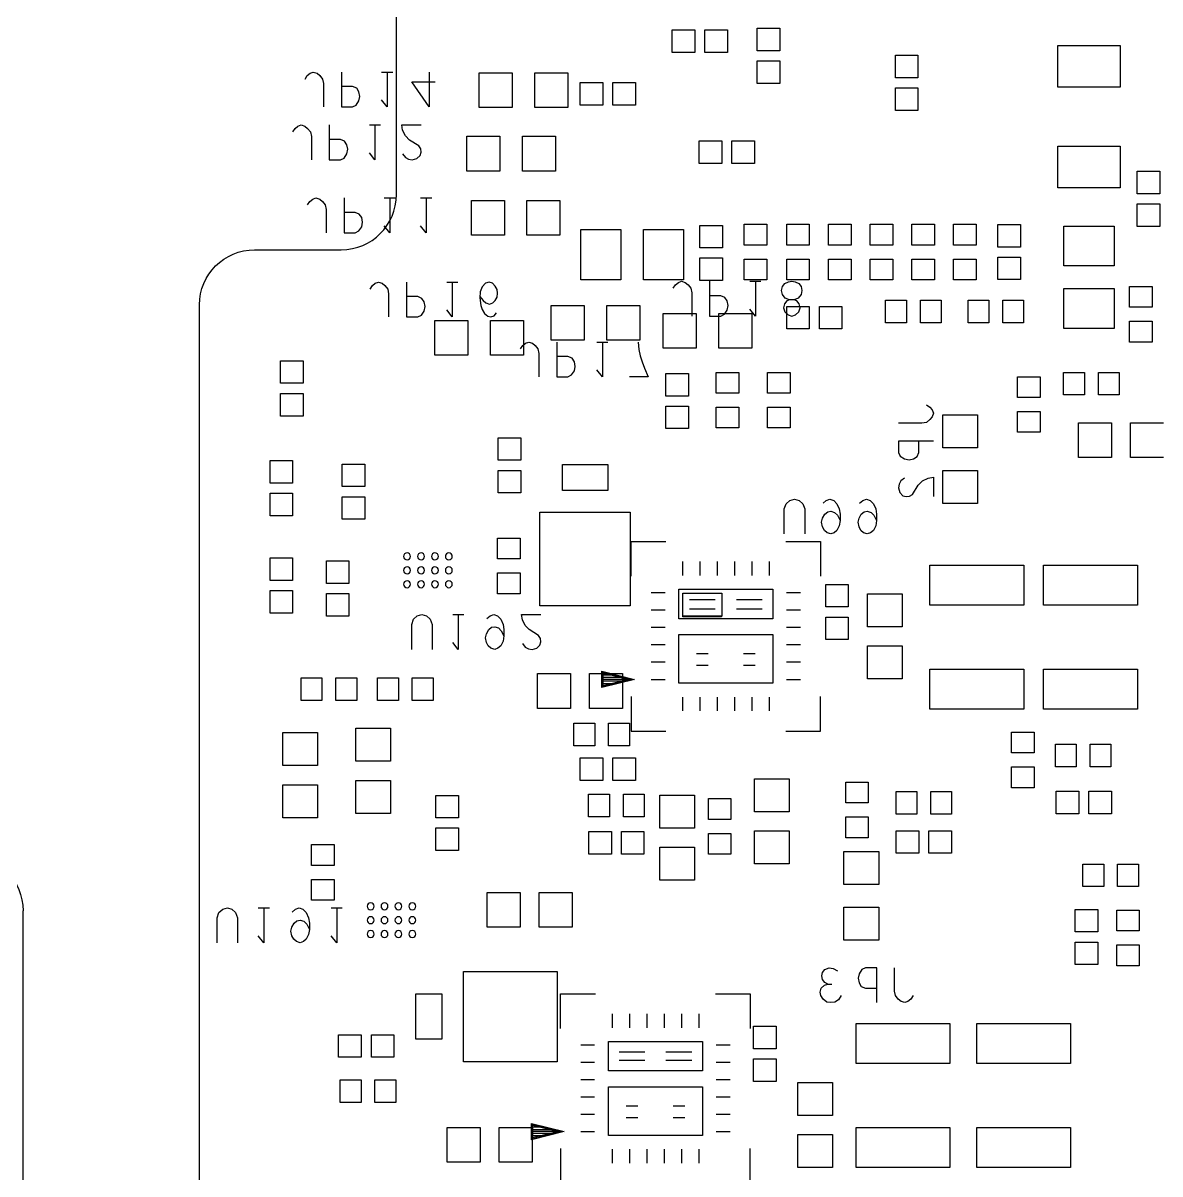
# Model space of a CAD drawing. Header units: millimetres. Extents: x -190 to 348, y -330 to 190.
# Drawn here: x -16.63 to 16.1, y 57.5 to 90.64 of the extents above; entities that cross this region are included whole.
import ezdxf

# ---------------------------------------------------------------- set-up
doc = ezdxf.new("R2010")
doc.units = ezdxf.units.MM
for name, color, linetype in [('10_MAQ_PALLET', 7, 'Continuous'), ('4_SIKCREN_BOTTOM_', 7, 'Continuous'), ('5_SOLDER_PASTE_BOTTOM_', 7, 'Continuous')]:
    doc.layers.add(name, color=color, linetype=linetype)

msp = doc.modelspace()

# ---------------------------------------------------------------- linework, layer by layer
at = {"layer": '10_MAQ_PALLET', "color": 1}
for p, q in [((-5.883, 85.702, -8.001), (-5.883, 121.63, -8.001)), ((-9.964, 84.114, -8.001), (-7.47, 84.114, -8.001)), ((-11.552, 23.231, -8.001), (-11.552, 82.527, -8.001)), ((-16.632, 20.256, -8.001), (-16.632, 65.075, -8.001))]:
    msp.add_line(p, q, dxfattribs=at)
msp.add_arc((-7.47, 85.702, -8.001), 1.587, 270, 0, dxfattribs=at)
at = {"layer": '10_MAQ_PALLET', "color": 1, "extrusion": (0, 0, -1)}
for centre, start, end in [((9.964, 82.527, 8.001), 0, 90), ((18.219, 65.075, 8.001), 90, 180)]:
    msp.add_arc(centre, 1.587, start, end, dxfattribs=at)
at = {"layer": '4_SIKCREN_BOTTOM_', "color": 7}
for p, q in [((-8.448, 89.134), (-8.369, 89.2)), ((-8.369, 89.2), (-8.275, 89.233)), ((-8.275, 89.233), (-8.169, 89.2)), ((-8.169, 89.2), (-8.087, 89.134)), ((-7.465, 89.233), (-7.465, 88.232)), ((-6.309, 89.233), (-5.989, 89.233)), ((-6.149, 89.233), (-6.149, 88.232)), ((-4.94, 89.233), (-4.94, 88.232)), ((-8.514, 89.032), (-8.448, 89.134)), ((-8.087, 89.134), (-8.009, 89.032)), ((-8.009, 89.032), (-7.981, 88.9)), ((-7.981, 88.9), (-7.981, 88.232)), ((-5.436, 88.948), (-4.768, 88.948)), ((-4.94, 88.232), (-5.436, 88.948)), ((-7.145, 88.816), (-7.465, 88.816)), ((-7.026, 88.765), (-7.145, 88.816)), ((-6.96, 88.666), (-7.026, 88.765)), ((-6.932, 88.532), (-6.96, 88.666)), ((-6.96, 88.4), (-6.932, 88.532)), ((-7.465, 88.232), (-7.145, 88.232)), ((-7.145, 88.232), (-7.038, 88.283)), ((-7.038, 88.283), (-6.96, 88.4)), ((-6.149, 88.232), (-6.309, 88.433)), ((-8.865, 87.508), (-8.799, 87.607)), ((-8.799, 87.607), (-8.717, 87.676)), ((-8.717, 87.676), (-8.626, 87.709)), ((-8.626, 87.709), (-8.519, 87.676)), ((-8.519, 87.676), (-8.438, 87.607)), ((-8.438, 87.607), (-8.359, 87.508)), ((-7.816, 87.709), (-7.816, 86.708)), ((-6.66, 87.709), (-6.34, 87.709)), ((-6.5, 87.709), (-6.5, 86.708)), ((-5.73, 87.709), (-5.171, 87.709)), ((-5.705, 87.559), (-5.73, 87.709)), ((-5.624, 87.391), (-5.705, 87.559)), ((-8.359, 87.508), (-8.331, 87.373)), ((-8.331, 87.373), (-8.331, 86.708)), ((-7.496, 87.292), (-7.816, 87.292)), ((-7.376, 87.241), (-7.496, 87.292)), ((-7.31, 87.14), (-7.376, 87.241)), ((-5.504, 87.274), (-5.624, 87.391)), ((-5.237, 87.107), (-5.504, 87.274)), ((-7.389, 86.756), (-7.31, 86.873)), ((-7.282, 87.008), (-7.31, 87.14)), ((-7.31, 86.873), (-7.282, 87.008)), ((-6.5, 86.708), (-6.66, 86.906)), ((-5.705, 86.873), (-5.624, 86.774)), ((-5.184, 87.023), (-5.237, 87.107)), ((-5.199, 86.825), (-5.171, 86.924)), ((-5.171, 86.924), (-5.184, 87.023)), ((-7.816, 86.708), (-7.496, 86.708)), ((-7.496, 86.708), (-7.389, 86.756)), ((-5.624, 86.774), (-5.532, 86.723)), ((-5.532, 86.723), (-5.425, 86.708)), ((-5.425, 86.708), (-5.291, 86.741)), ((-5.291, 86.741), (-5.199, 86.825)), ((-8.374, 85.509), (-8.293, 85.575)), ((-8.293, 85.575), (-8.199, 85.608)), ((-8.199, 85.608), (-8.092, 85.575)), ((-8.092, 85.575), (-8.014, 85.509)), ((-7.391, 85.608), (-7.391, 84.607)), ((-6.236, 85.608), (-5.916, 85.608)), ((-6.076, 85.608), (-6.076, 84.607)), ((-5.187, 85.608), (-4.867, 85.608)), ((-5.027, 85.608), (-5.027, 84.607)), ((-8.44, 85.407), (-8.374, 85.509)), ((-8.014, 85.509), (-7.932, 85.407)), ((-7.932, 85.407), (-7.907, 85.275)), ((-7.907, 85.275), (-7.907, 84.607)), ((-7.071, 85.192), (-7.391, 85.192)), ((-6.952, 85.141), (-7.071, 85.192)), ((-6.883, 85.042), (-6.952, 85.141)), ((-6.858, 84.907), (-6.883, 85.042)), ((-6.883, 84.775), (-6.858, 84.907)), ((-7.391, 84.607), (-7.071, 84.607)), ((-7.071, 84.607), (-6.965, 84.658)), ((-6.965, 84.658), (-6.883, 84.775)), ((-6.076, 84.607), (-6.236, 84.808)), ((-5.027, 84.607), (-5.187, 84.808)), ((2.233, 83.175), (2.324, 83.208)), ((2.324, 83.208), (2.431, 83.175)), ((3.134, 83.208), (3.134, 82.207)), ((4.29, 83.208), (4.61, 83.208)), ((4.45, 83.208), (4.45, 82.207)), ((5.405, 83.19), (5.499, 83.208)), ((5.499, 83.208), (5.593, 83.19)), ((-6.64, 82.982), (-6.574, 83.083)), ((-6.574, 83.083), (-6.492, 83.149)), ((-6.492, 83.149), (-6.401, 83.182)), ((-6.401, 83.182), (-6.294, 83.149)), ((-6.294, 83.149), (-6.213, 83.083)), ((-6.213, 83.083), (-6.134, 82.982)), ((-6.134, 82.982), (-6.106, 82.85)), ((-5.591, 83.182), (-5.591, 82.182)), ((-4.435, 83.182), (-4.115, 83.182)), ((-4.275, 83.182), (-4.275, 82.182)), ((-3.467, 82.901), (-3.48, 82.733)), ((-3.414, 83.05), (-3.467, 82.901)), ((-3.32, 83.149), (-3.414, 83.05)), ((-3.213, 83.182), (-3.32, 83.149)), ((-3.119, 83.149), (-3.213, 83.182)), ((-3.04, 83.066), (-3.119, 83.149)), ((-2.987, 82.967), (-3.04, 83.066)), ((-2.974, 82.865), (-2.987, 82.967)), ((2.085, 83.007), (2.151, 83.109)), ((2.151, 83.109), (2.233, 83.175)), ((2.431, 83.175), (2.512, 83.109)), ((2.512, 83.109), (2.591, 83.007)), ((2.591, 83.007), (2.619, 82.875)), ((2.619, 82.875), (2.619, 82.207)), ((5.204, 82.941), (5.232, 83.058)), ((5.232, 82.824), (5.204, 82.941)), ((5.232, 83.058), (5.298, 83.142)), ((5.298, 83.142), (5.405, 83.19)), ((5.593, 83.19), (5.7, 83.142)), ((5.7, 83.142), (5.766, 83.058)), ((5.766, 83.058), (5.791, 82.941)), ((5.791, 82.941), (5.766, 82.824)), ((-6.106, 82.85), (-6.106, 82.182)), ((-5.27, 82.766), (-5.591, 82.766)), ((-5.151, 82.715), (-5.27, 82.766)), ((-5.085, 82.616), (-5.151, 82.715)), ((-5.057, 82.481), (-5.085, 82.616)), ((-3.48, 82.766), (-3.386, 82.649)), ((-3.48, 82.733), (-3.454, 82.514)), ((-3.386, 82.649), (-3.307, 82.583)), ((-3.307, 82.583), (-3.2, 82.55)), ((-3.2, 82.55), (-3.106, 82.583)), ((-3.106, 82.583), (-3.04, 82.649)), ((-3.04, 82.649), (-2.987, 82.748)), ((-2.987, 82.748), (-2.974, 82.865)), ((3.454, 82.791), (3.134, 82.791)), ((3.574, 82.74), (3.454, 82.791)), ((3.64, 82.641), (3.574, 82.74)), ((3.668, 82.507), (3.64, 82.641)), ((5.311, 82.725), (5.232, 82.824)), ((5.286, 82.558), (5.258, 82.441)), ((5.352, 82.641), (5.286, 82.558)), ((5.433, 82.674), (5.311, 82.725)), ((5.433, 82.674), (5.352, 82.641)), ((5.565, 82.674), (5.433, 82.674)), ((5.565, 82.674), (5.433, 82.674)), ((5.685, 82.725), (5.565, 82.674)), ((5.646, 82.641), (5.565, 82.674)), ((5.712, 82.558), (5.646, 82.641)), ((5.766, 82.824), (5.685, 82.725)), ((5.738, 82.441), (5.712, 82.558)), ((-5.27, 82.182), (-5.164, 82.233)), ((-5.164, 82.233), (-5.085, 82.349)), ((-5.085, 82.349), (-5.057, 82.481)), ((-4.275, 82.182), (-4.435, 82.382)), ((-3.454, 82.514), (-3.414, 82.398)), ((-3.414, 82.398), (-3.348, 82.283)), ((-3.348, 82.283), (-3.254, 82.199)), ((-3.16, 82.182), (-3.066, 82.215)), ((-3.066, 82.215), (-3, 82.299)), ((3.134, 82.207), (3.454, 82.207)), ((3.454, 82.207), (3.561, 82.258)), ((3.561, 82.258), (3.64, 82.375)), ((3.64, 82.375), (3.668, 82.507)), ((4.45, 82.207), (4.29, 82.408)), ((5.258, 82.441), (5.298, 82.324)), ((5.298, 82.324), (5.392, 82.24)), ((5.392, 82.24), (5.499, 82.207)), ((5.499, 82.207), (5.606, 82.24)), ((5.606, 82.24), (5.7, 82.324)), ((5.7, 82.324), (5.738, 82.441)), ((-5.591, 82.182), (-5.27, 82.182)), ((-3.254, 82.199), (-3.16, 82.182)), ((-2.314, 81.257), (-2.248, 81.359)), ((-2.248, 81.359), (-2.169, 81.425)), ((-2.169, 81.425), (-2.075, 81.458)), ((-2.075, 81.458), (-1.968, 81.425)), ((-1.968, 81.425), (-1.887, 81.359)), ((-1.887, 81.359), (-1.808, 81.257)), ((-1.808, 81.257), (-1.783, 81.125)), ((-1.265, 81.458), (-1.265, 80.457)), ((-0.109, 81.458), (0.208, 81.458)), ((0.048, 81.458), (0.048, 80.457)), ((1.072, 81.458), (1.097, 81.242)), ((1.097, 81.242), (1.138, 81.056)), ((-1.783, 81.125), (-1.783, 80.457)), ((-0.945, 81.041), (-1.265, 81.041)), ((-0.825, 80.99), (-0.945, 81.041)), ((-0.759, 80.891), (-0.825, 80.99)), ((-0.734, 80.757), (-0.759, 80.891)), ((1.138, 81.056), (1.191, 80.891)), ((1.191, 80.891), (1.257, 80.709)), ((-0.841, 80.508), (-0.759, 80.625)), ((-0.759, 80.625), (-0.734, 80.757)), ((0.048, 80.457), (-0.109, 80.658)), ((1.257, 80.709), (1.364, 80.457)), ((-1.265, 80.457), (-0.945, 80.457)), ((-0.945, 80.457), (-0.841, 80.508)), ((1.364, 80.457), (0.831, 80.457)), ((9.375, 79.649), (9.474, 79.581)), ((9.474, 79.581), (9.543, 79.502)), ((9.474, 79.223), (9.375, 79.141)), ((9.543, 79.301), (9.474, 79.223)), ((9.543, 79.502), (9.576, 79.408)), ((9.576, 79.408), (9.543, 79.301)), ((9.241, 79.116), (8.575, 79.116)), ((9.375, 79.141), (9.241, 79.116)), ((8.575, 78.6), (8.575, 78.28)), ((9.576, 78.6), (8.575, 78.6)), ((9.157, 78.28), (9.157, 78.6)), ((8.575, 78.28), (8.623, 78.174)), ((9.108, 78.161), (9.157, 78.28)), ((8.623, 78.174), (8.74, 78.092)), ((8.74, 78.092), (8.875, 78.067)), ((8.875, 78.067), (9.007, 78.092)), ((9.007, 78.092), (9.108, 78.161)), ((8.59, 77.363), (8.575, 77.257)), ((8.575, 77.257), (8.608, 77.125)), ((8.641, 77.457), (8.59, 77.363)), ((8.74, 77.539), (8.641, 77.457)), ((8.974, 77.071), (9.141, 77.338)), ((9.141, 77.338), (9.258, 77.457)), ((9.258, 77.457), (9.426, 77.539)), ((9.426, 77.539), (9.576, 77.564)), ((9.576, 77.564), (9.576, 77.005)), ((5.443, 76.898), (5.575, 76.934)), ((5.575, 76.934), (5.71, 76.898)), ((6.492, 76.898), (6.599, 76.934)), ((6.599, 76.934), (6.706, 76.898)), ((7.541, 76.898), (7.648, 76.934)), ((7.648, 76.934), (7.755, 76.898)), ((8.608, 77.125), (8.692, 77.031)), ((8.692, 77.031), (8.791, 77.005)), ((8.791, 77.005), (8.89, 77.018)), ((8.89, 77.018), (8.974, 77.071)), ((5.283, 76.65), (5.337, 76.799)), ((5.283, 75.931), (5.283, 76.65)), ((5.337, 76.799), (5.443, 76.898)), ((5.71, 76.898), (5.817, 76.799)), ((5.817, 76.799), (5.87, 76.65)), ((5.87, 76.65), (5.87, 75.931)), ((6.398, 76.817), (6.492, 76.898)), ((6.533, 76.566), (6.624, 76.584)), ((6.624, 76.584), (6.731, 76.551)), ((6.706, 76.898), (6.8, 76.799)), ((6.8, 76.799), (6.866, 76.65)), ((6.866, 76.65), (6.891, 76.5)), ((7.447, 76.817), (7.541, 76.898)), ((7.582, 76.566), (7.673, 76.584)), ((7.673, 76.584), (7.78, 76.551)), ((7.755, 76.898), (7.849, 76.799)), ((7.849, 76.799), (7.915, 76.65)), ((7.915, 76.65), (7.94, 76.5)), ((6.358, 76.266), (6.386, 76.383)), ((6.386, 76.131), (6.358, 76.266)), ((6.386, 76.383), (6.452, 76.5)), ((6.452, 76.5), (6.533, 76.566)), ((6.731, 76.551), (6.812, 76.467)), ((6.812, 76.467), (6.891, 76.317)), ((6.891, 76.317), (6.866, 76.164)), ((6.891, 76.5), (6.891, 76.317)), ((7.407, 76.266), (7.435, 76.383)), ((7.435, 76.131), (7.407, 76.266)), ((7.435, 76.383), (7.501, 76.5)), ((7.501, 76.5), (7.582, 76.566)), ((7.78, 76.551), (7.861, 76.467)), ((7.861, 76.467), (7.94, 76.317)), ((7.94, 76.317), (7.915, 76.164)), ((7.94, 76.5), (7.94, 76.317)), ((6.439, 76.032), (6.386, 76.131)), ((6.518, 75.966), (6.439, 76.032)), ((6.624, 75.931), (6.518, 75.966)), ((6.718, 75.966), (6.624, 75.931)), ((6.8, 76.032), (6.718, 75.966)), ((6.866, 76.164), (6.8, 76.032)), ((7.488, 76.032), (7.435, 76.131)), ((7.567, 75.966), (7.488, 76.032)), ((7.673, 75.931), (7.567, 75.966)), ((7.767, 75.966), (7.673, 75.931)), ((7.849, 76.032), (7.767, 75.966)), ((7.915, 76.164), (7.849, 76.032)), ((0.871, 75.712), (1.869, 75.712)), ((0.871, 74.714), (0.871, 75.712)), ((5.329, 75.712), (6.33, 75.712)), ((6.33, 75.712), (6.33, 74.714)), ((-5.283, 73.574), (-5.151, 73.609)), ((-5.151, 73.609), (-5.016, 73.574)), ((-4.262, 73.609), (-3.942, 73.609)), ((-4.102, 73.609), (-4.102, 72.606)), ((-3.185, 73.574), (-3.078, 73.609)), ((-3.078, 73.609), (-2.972, 73.574)), ((-2.283, 73.609), (-1.722, 73.609)), ((-2.256, 73.457), (-2.283, 73.609)), ((-5.443, 73.325), (-5.39, 73.475)), ((-5.443, 72.606), (-5.443, 73.325)), ((-5.39, 73.475), (-5.283, 73.574)), ((-5.016, 73.574), (-4.91, 73.475)), ((-4.91, 73.475), (-4.856, 73.325)), ((-4.856, 73.325), (-4.856, 72.606)), ((-3.279, 73.492), (-3.185, 73.574)), ((-3.145, 73.241), (-3.053, 73.259)), ((-3.053, 73.259), (-2.946, 73.223)), ((-2.972, 73.574), (-2.878, 73.475)), ((-2.878, 73.475), (-2.812, 73.325)), ((-2.812, 73.325), (-2.786, 73.175)), ((-2.177, 73.292), (-2.256, 73.457)), ((-2.057, 73.175), (-2.177, 73.292)), ((-3.32, 72.941), (-3.292, 73.058)), ((-3.292, 72.807), (-3.32, 72.941)), ((-3.292, 73.058), (-3.226, 73.175)), ((-3.226, 73.175), (-3.145, 73.241)), ((-2.946, 73.223), (-2.865, 73.142)), ((-2.865, 73.142), (-2.786, 72.992)), ((-2.786, 72.992), (-2.812, 72.84)), ((-2.786, 73.175), (-2.786, 72.992)), ((-1.791, 73.007), (-2.057, 73.175)), ((-1.737, 72.923), (-1.791, 73.007)), ((-4.102, 72.606), (-4.262, 72.807)), ((-3.239, 72.708), (-3.292, 72.807)), ((-3.16, 72.641), (-3.239, 72.708)), ((-3.053, 72.606), (-3.16, 72.641)), ((-2.959, 72.641), (-3.053, 72.606)), ((-2.878, 72.708), (-2.959, 72.641)), ((-2.812, 72.84), (-2.878, 72.708)), ((-2.256, 72.774), (-2.177, 72.674)), ((-2.177, 72.674), (-2.083, 72.624)), ((-2.083, 72.624), (-1.976, 72.606)), ((-1.976, 72.606), (-1.844, 72.641)), ((-1.844, 72.641), (-1.75, 72.723)), ((-1.75, 72.723), (-1.722, 72.824)), ((-1.722, 72.824), (-1.737, 72.923)), ((0.033, 71.976), (0.968, 71.742)), ((0.033, 71.509), (0.033, 71.976)), ((0.046, 71.742), (0.046, 71.961)), ((0.046, 71.961), (0.914, 71.742)), ((0.968, 71.742), (0.033, 71.509)), ((0.046, 71.526), (0.046, 71.742)), ((0.914, 71.742), (0.046, 71.526)), ((0.917, 71.742), (0.046, 71.742)), ((0.071, 71.742), (0.071, 71.928)), ((0.071, 71.928), (0.81, 71.742)), ((0.31, 71.867), (0.071, 71.867)), ((0.607, 71.793), (0.071, 71.793)), ((0.071, 71.557), (0.071, 71.742)), ((0.81, 71.742), (0.071, 71.557)), ((0.607, 71.691), (0.071, 71.691)), ((0.31, 71.618), (0.071, 71.618)), ((0.871, 71.252), (0.871, 70.254)), ((6.33, 70.254), (6.33, 71.252)), ((0.871, 70.254), (1.869, 70.254)), ((5.329, 70.254), (6.33, 70.254)), ((-11.044, 64.874), (-10.991, 65.024)), ((-10.991, 65.024), (-10.884, 65.126)), ((-10.884, 65.126), (-10.749, 65.159)), ((-10.749, 65.159), (-10.617, 65.126)), ((-10.617, 65.126), (-10.511, 65.024)), ((-10.511, 65.024), (-10.457, 64.874)), ((-9.86, 65.159), (-9.54, 65.159)), ((-9.7, 65.159), (-9.7, 64.158)), ((-8.88, 65.042), (-8.786, 65.126)), ((-8.786, 65.126), (-8.679, 65.159)), ((-8.679, 65.159), (-8.573, 65.126)), ((-8.573, 65.126), (-8.479, 65.024)), ((-8.479, 65.024), (-8.412, 64.874)), ((-7.762, 65.159), (-7.442, 65.159)), ((-7.602, 65.159), (-7.602, 64.158)), ((-11.044, 64.158), (-11.044, 64.874)), ((-10.457, 64.874), (-10.457, 64.158)), ((-8.893, 64.607), (-8.827, 64.724)), ((-8.827, 64.724), (-8.745, 64.79)), ((-8.745, 64.79), (-8.651, 64.808)), ((-8.651, 64.808), (-8.545, 64.775)), ((-8.545, 64.775), (-8.466, 64.691)), ((-8.466, 64.691), (-8.385, 64.541)), ((-8.412, 64.874), (-8.385, 64.724)), ((-8.385, 64.724), (-8.385, 64.541)), ((-9.7, 64.158), (-9.86, 64.356)), ((-8.918, 64.491), (-8.893, 64.607)), ((-8.893, 64.356), (-8.918, 64.491)), ((-8.839, 64.257), (-8.893, 64.356)), ((-8.412, 64.392), (-8.479, 64.257)), ((-8.385, 64.541), (-8.412, 64.392)), ((-7.602, 64.158), (-7.762, 64.356)), ((-8.758, 64.191), (-8.839, 64.257)), ((-8.651, 64.158), (-8.758, 64.191)), ((-8.56, 64.191), (-8.651, 64.158)), ((-8.479, 64.257), (-8.56, 64.191)), ((6.386, 63.299), (6.452, 63.383)), ((6.452, 63.383), (6.574, 63.434)), ((6.574, 63.434), (6.693, 63.416)), ((6.693, 63.416), (6.812, 63.35)), ((7.516, 63.383), (7.435, 63.266)), ((7.623, 63.434), (7.516, 63.383)), ((7.943, 63.434), (7.623, 63.434)), ((7.943, 62.433), (7.943, 63.434)), ((8.458, 62.766), (8.458, 63.434)), ((6.36, 63.2), (6.386, 63.299)), ((6.386, 63.101), (6.36, 63.2)), ((6.452, 63.017), (6.386, 63.101)), ((6.533, 62.967), (6.452, 63.017)), ((7.435, 63.266), (7.409, 63.134)), ((7.409, 63.134), (7.435, 63)), ((7.435, 63), (7.501, 62.901)), ((-1.156, 62.687), (-0.155, 62.687)), ((-1.156, 61.689), (-1.156, 62.687)), ((3.305, 62.687), (4.305, 62.687)), ((4.305, 62.687), (4.305, 61.689)), ((6.32, 62.733), (6.345, 62.85)), ((6.332, 62.634), (6.32, 62.733)), ((6.345, 62.85), (6.439, 62.934)), ((6.439, 62.934), (6.533, 62.967)), ((6.533, 62.967), (6.652, 62.967)), ((7.501, 62.901), (7.623, 62.85)), ((7.623, 62.85), (7.943, 62.85)), ((8.484, 62.634), (8.458, 62.766)), ((6.398, 62.532), (6.332, 62.634)), ((6.505, 62.448), (6.398, 62.532)), ((6.612, 62.433), (6.505, 62.448)), ((6.734, 62.448), (6.612, 62.433)), ((6.84, 62.517), (6.734, 62.448)), ((6.919, 62.634), (6.84, 62.517)), ((8.565, 62.532), (8.484, 62.634)), ((8.644, 62.466), (8.565, 62.532)), ((8.75, 62.433), (8.644, 62.466)), ((8.844, 62.466), (8.75, 62.433)), ((8.923, 62.532), (8.844, 62.466)), ((8.992, 62.634), (8.923, 62.532)), ((-1.991, 58.951), (-1.057, 58.717)), ((-1.991, 58.483), (-1.991, 58.951)), ((-1.057, 58.717), (-1.991, 58.483)), ((-1.979, 58.717), (-1.979, 58.936)), ((-1.979, 58.936), (-1.11, 58.717)), ((-1.979, 58.501), (-1.979, 58.717)), ((-1.11, 58.717), (-1.979, 58.501)), ((-1.107, 58.717), (-1.979, 58.717)), ((-1.953, 58.717), (-1.953, 58.903)), ((-1.953, 58.903), (-1.214, 58.717)), ((-1.714, 58.844), (-1.953, 58.844)), ((-1.417, 58.768), (-1.953, 58.768)), ((-1.953, 58.534), (-1.953, 58.717)), ((-1.214, 58.717), (-1.953, 58.534)), ((-1.417, 58.666), (-1.953, 58.666)), ((-1.714, 58.593), (-1.953, 58.593)), ((-1.156, 58.227), (-1.156, 57.229)), ((4.305, 57.229), (4.305, 58.227))]:
    msp.add_line(p, q, dxfattribs=at)
at = {"layer": '5_SOLDER_PASTE_BOTTOM_', "color": 4}
for p, q in [((4.506, 89.842), (4.506, 90.492)), ((4.506, 90.492), (5.156, 90.492)), ((5.156, 90.492), (5.156, 89.842)), ((2.06, 89.797), (2.06, 90.447)), ((2.06, 90.447), (2.71, 90.447)), ((2.71, 90.447), (2.71, 89.797)), ((3, 89.797), (3, 90.447)), ((3, 90.447), (3.65, 90.447)), ((3.65, 90.447), (3.65, 89.797)), ((5.156, 89.842), (4.506, 89.842)), ((13.154, 88.798), (13.154, 89.998)), ((13.154, 89.998), (14.954, 89.998)), ((14.954, 89.998), (14.954, 88.798)), ((2.71, 89.797), (2.06, 89.797)), ((3.65, 89.797), (3, 89.797)), ((4.506, 88.903), (4.506, 89.553)), ((4.506, 89.553), (5.156, 89.553)), ((5.156, 89.553), (5.156, 88.903)), ((8.481, 89.068), (8.481, 89.718)), ((8.481, 89.718), (9.131, 89.718)), ((9.131, 89.718), (9.131, 89.068)), ((-3.5, 88.207), (-3.5, 89.207)), ((-3.5, 89.207), (-2.55, 89.207)), ((-2.55, 89.207), (-2.55, 88.207)), ((-1.9, 88.207), (-1.9, 89.207)), ((-1.9, 89.207), (-0.95, 89.207)), ((-0.95, 89.207), (-0.95, 88.207)), ((-0.594, 88.283), (-0.594, 88.933)), ((-0.594, 88.933), (0.056, 88.933)), ((0.056, 88.933), (0.056, 88.283)), ((0.346, 88.283), (0.346, 88.933)), ((0.346, 88.933), (0.996, 88.933)), ((0.996, 88.933), (0.996, 88.283)), ((5.156, 88.903), (4.506, 88.903)), ((9.131, 89.068), (8.481, 89.068)), ((8.481, 88.128), (8.481, 88.778)), ((8.481, 88.778), (9.131, 88.778)), ((9.131, 88.778), (9.131, 88.128)), ((14.954, 88.798), (13.154, 88.798)), ((-2.55, 88.207), (-3.5, 88.207)), ((-0.95, 88.207), (-1.9, 88.207)), ((0.056, 88.283), (-0.594, 88.283)), ((0.996, 88.283), (0.346, 88.283)), ((9.131, 88.128), (8.481, 88.128)), ((-3.851, 86.383), (-3.851, 87.383)), ((-3.851, 87.383), (-2.901, 87.383)), ((-2.901, 87.383), (-2.901, 86.383)), ((-2.25, 86.383), (-2.25, 87.383)), ((-2.25, 87.383), (-1.3, 87.383)), ((-1.3, 87.383), (-1.3, 86.383)), ((2.835, 86.599), (2.835, 87.249)), ((2.835, 87.249), (3.485, 87.249)), ((3.485, 87.249), (3.485, 86.599)), ((3.775, 86.599), (3.775, 87.249)), ((3.775, 87.249), (4.425, 87.249)), ((4.425, 87.249), (4.425, 86.599)), ((13.154, 85.897), (13.154, 87.097)), ((13.154, 87.097), (14.954, 87.097)), ((14.954, 87.097), (14.954, 85.897)), ((3.485, 86.599), (2.835, 86.599)), ((4.425, 86.599), (3.775, 86.599)), ((-2.901, 86.383), (-3.851, 86.383)), ((-1.3, 86.383), (-2.25, 86.383)), ((15.441, 85.728), (15.441, 86.378)), ((15.441, 86.378), (16.091, 86.378)), ((16.091, 86.378), (16.091, 85.728)), ((14.954, 85.897), (13.154, 85.897)), ((-3.726, 84.534), (-3.726, 85.534)), ((-3.726, 85.534), (-2.776, 85.534)), ((-2.776, 85.534), (-2.776, 84.534)), ((-2.126, 84.534), (-2.126, 85.534)), ((-2.126, 85.534), (-1.176, 85.534)), ((-1.176, 85.534), (-1.176, 84.534)), ((16.091, 85.728), (15.441, 85.728)), ((15.441, 84.788), (15.441, 85.438)), ((15.441, 85.438), (16.091, 85.438)), ((16.091, 85.438), (16.091, 84.788)), ((-2.776, 84.534), (-3.726, 84.534)), ((-1.176, 84.534), (-2.126, 84.534)), ((-0.57, 83.247), (-0.57, 84.697)), ((-0.57, 84.697), (0.58, 84.697)), ((0.58, 84.697), (0.58, 83.247)), ((1.231, 83.247), (1.231, 84.697)), ((1.231, 84.697), (2.381, 84.697)), ((2.381, 84.697), (2.381, 83.247)), ((2.855, 84.168), (2.855, 84.818)), ((2.855, 84.818), (3.505, 84.818)), ((3.505, 84.818), (3.505, 84.168)), ((4.13, 84.249), (4.13, 84.849)), ((4.13, 84.849), (4.78, 84.849)), ((4.78, 84.849), (4.78, 84.249)), ((5.354, 84.249), (5.354, 84.849)), ((5.354, 84.849), (6.004, 84.849)), ((6.004, 84.849), (6.004, 84.249)), ((6.556, 84.249), (6.556, 84.849)), ((6.556, 84.849), (7.206, 84.849)), ((7.206, 84.849), (7.206, 84.249)), ((7.755, 84.249), (7.755, 84.849)), ((7.755, 84.849), (8.405, 84.849)), ((8.405, 84.849), (8.405, 84.249)), ((8.956, 84.249), (8.956, 84.849)), ((8.956, 84.849), (9.606, 84.849)), ((9.606, 84.849), (9.606, 84.249)), ((10.155, 84.249), (10.155, 84.849)), ((10.155, 84.849), (10.805, 84.849)), ((10.805, 84.849), (10.805, 84.249)), ((11.43, 84.194), (11.43, 84.843)), ((11.43, 84.843), (12.08, 84.843)), ((12.08, 84.843), (12.08, 84.194)), ((13.326, 83.649), (13.326, 84.799)), ((13.326, 84.799), (14.776, 84.799)), ((14.776, 84.799), (14.776, 83.649)), ((16.091, 84.788), (15.441, 84.788)), ((4.78, 84.249), (4.13, 84.249)), ((6.004, 84.249), (5.354, 84.249)), ((7.206, 84.249), (6.556, 84.249)), ((8.405, 84.249), (7.755, 84.249)), ((9.606, 84.249), (8.956, 84.249)), ((10.805, 84.249), (10.155, 84.249)), ((3.505, 84.168), (2.855, 84.168)), ((2.855, 83.228), (2.855, 83.878)), ((2.855, 83.878), (3.505, 83.878)), ((3.505, 83.878), (3.505, 83.228)), ((12.08, 84.194), (11.43, 84.194)), ((11.43, 83.254), (11.43, 83.904)), ((11.43, 83.904), (12.08, 83.904)), ((12.08, 83.904), (12.08, 83.254)), ((4.13, 83.248), (4.13, 83.848)), ((4.13, 83.848), (4.78, 83.848)), ((4.78, 83.848), (4.78, 83.248)), ((5.354, 83.248), (5.354, 83.848)), ((5.354, 83.848), (6.004, 83.848)), ((6.004, 83.848), (6.004, 83.248)), ((6.556, 83.248), (6.556, 83.848)), ((6.556, 83.848), (7.206, 83.848)), ((7.206, 83.848), (7.206, 83.248)), ((7.755, 83.248), (7.755, 83.848)), ((7.755, 83.848), (8.405, 83.848)), ((8.405, 83.848), (8.405, 83.248)), ((8.956, 83.248), (8.956, 83.848)), ((8.956, 83.848), (9.606, 83.848)), ((9.606, 83.848), (9.606, 83.248)), ((10.155, 83.248), (10.155, 83.848)), ((10.155, 83.848), (10.805, 83.848)), ((10.805, 83.848), (10.805, 83.248)), ((14.776, 83.649), (13.326, 83.649)), ((0.58, 83.247), (-0.57, 83.247)), ((2.381, 83.247), (1.231, 83.247)), ((3.505, 83.228), (2.855, 83.228)), ((4.78, 83.248), (4.13, 83.248)), ((6.004, 83.248), (5.354, 83.248)), ((7.206, 83.248), (6.556, 83.248)), ((8.405, 83.248), (7.755, 83.248)), ((9.606, 83.248), (8.956, 83.248)), ((10.805, 83.248), (10.155, 83.248)), ((12.08, 83.254), (11.43, 83.254)), ((13.326, 81.848), (13.326, 82.998)), ((13.326, 82.998), (14.776, 82.998)), ((14.776, 82.998), (14.776, 81.848)), ((15.225, 82.458), (15.225, 83.058)), ((15.225, 83.058), (15.875, 83.058)), ((15.875, 83.058), (15.875, 82.458)), ((8.199, 82.009), (8.199, 82.659)), ((8.199, 82.659), (8.799, 82.659)), ((8.799, 82.659), (8.799, 82.009)), ((9.2, 82.009), (9.2, 82.659)), ((9.2, 82.659), (9.8, 82.659)), ((9.8, 82.659), (9.8, 82.009)), ((10.576, 82.009), (10.576, 82.659)), ((10.576, 82.659), (11.176, 82.659)), ((11.176, 82.659), (11.176, 82.009)), ((11.575, 82.009), (11.575, 82.659)), ((11.575, 82.659), (12.174, 82.659)), ((12.174, 82.659), (12.174, 82.009)), ((-1.425, 81.509), (-1.425, 82.509)), ((-1.425, 82.509), (-0.475, 82.509)), ((-0.475, 82.509), (-0.475, 81.509)), ((0.175, 81.509), (0.175, 82.509)), ((0.175, 82.509), (1.125, 82.509)), ((1.125, 82.509), (1.125, 81.509)), ((1.801, 81.283), (1.801, 82.283)), ((1.801, 82.283), (2.751, 82.283)), ((2.751, 82.283), (2.751, 81.283)), ((3.401, 81.283), (3.401, 82.283)), ((3.401, 82.283), (4.351, 82.283)), ((4.351, 82.283), (4.351, 81.283)), ((5.354, 81.834), (5.354, 82.484)), ((5.354, 82.484), (6.004, 82.484)), ((6.004, 82.484), (6.004, 81.834)), ((6.294, 81.834), (6.294, 82.484)), ((6.294, 82.484), (6.944, 82.484)), ((6.944, 82.484), (6.944, 81.834)), ((15.875, 82.458), (15.225, 82.458)), ((-4.775, 81.082), (-4.775, 82.082)), ((-4.775, 82.082), (-3.825, 82.082)), ((-3.825, 82.082), (-3.825, 81.082)), ((-3.175, 81.082), (-3.175, 82.082)), ((-3.175, 82.082), (-2.225, 82.082)), ((-2.225, 82.082), (-2.225, 81.082)), ((8.799, 82.009), (8.199, 82.009)), ((9.8, 82.009), (9.2, 82.009)), ((11.176, 82.009), (10.576, 82.009)), ((12.174, 82.009), (11.575, 82.009)), ((15.225, 81.458), (15.225, 82.058)), ((15.225, 82.058), (15.875, 82.058)), ((15.875, 82.058), (15.875, 81.458)), ((6.004, 81.834), (5.354, 81.834)), ((6.944, 81.834), (6.294, 81.834)), ((14.776, 81.848), (13.326, 81.848)), ((-0.475, 81.509), (-1.425, 81.509)), ((1.125, 81.509), (0.175, 81.509)), ((2.751, 81.283), (1.801, 81.283)), ((4.351, 81.283), (3.401, 81.283)), ((15.875, 81.458), (15.225, 81.458)), ((-9.22, 80.269), (-9.22, 80.919)), ((-9.22, 80.919), (-8.57, 80.919)), ((-8.57, 80.919), (-8.57, 80.269)), ((-3.825, 81.082), (-4.775, 81.082)), ((-2.225, 81.082), (-3.175, 81.082)), ((1.875, 79.903), (1.875, 80.553)), ((1.875, 80.553), (2.525, 80.553)), ((2.525, 80.553), (2.525, 79.903)), ((3.325, 79.982), (3.325, 80.582)), ((3.325, 80.582), (3.975, 80.582)), ((3.975, 80.582), (3.975, 79.982)), ((4.801, 79.982), (4.801, 80.582)), ((4.801, 80.582), (5.451, 80.582)), ((5.451, 80.582), (5.451, 79.982)), ((13.325, 79.934), (13.325, 80.584)), ((13.325, 80.584), (13.925, 80.584)), ((13.925, 80.584), (13.925, 79.934)), ((14.325, 79.934), (14.325, 80.584)), ((14.325, 80.584), (14.925, 80.584)), ((14.925, 80.584), (14.925, 79.934)), ((-8.57, 80.269), (-9.22, 80.269)), ((11.999, 79.857), (11.999, 80.457)), ((11.999, 80.457), (12.649, 80.457)), ((12.649, 80.457), (12.649, 79.857)), ((-9.22, 79.327), (-9.22, 79.977)), ((-9.22, 79.977), (-8.57, 79.977)), ((-8.57, 79.977), (-8.57, 79.327)), ((2.525, 79.903), (1.875, 79.903)), ((3.975, 79.982), (3.325, 79.982)), ((5.451, 79.982), (4.801, 79.982)), ((13.925, 79.934), (13.325, 79.934)), ((14.925, 79.934), (14.325, 79.934)), ((1.875, 78.964), (1.875, 79.614)), ((1.875, 79.614), (2.525, 79.614)), ((2.525, 79.614), (2.525, 78.964)), ((3.325, 78.984), (3.325, 79.584)), ((3.325, 79.584), (3.975, 79.584)), ((3.975, 79.584), (3.975, 78.984)), ((4.801, 78.984), (4.801, 79.584)), ((4.801, 79.584), (5.451, 79.584)), ((5.451, 79.584), (5.451, 78.984)), ((12.649, 79.857), (11.999, 79.857)), ((-8.57, 79.327), (-9.22, 79.327)), ((9.851, 78.407), (9.851, 79.357)), ((9.851, 79.357), (10.85, 79.357)), ((10.85, 79.357), (10.85, 78.407)), ((11.999, 78.859), (11.999, 79.459)), ((11.999, 79.459), (12.649, 79.459)), ((12.649, 79.459), (12.649, 78.859)), ((2.525, 78.964), (1.875, 78.964)), ((3.975, 78.984), (3.325, 78.984)), ((5.451, 78.984), (4.801, 78.984)), ((13.749, 78.133), (13.749, 79.133)), ((13.749, 79.133), (14.699, 79.133)), ((14.699, 79.133), (14.699, 78.133)), ((15.25, 78.133), (15.25, 79.133)), ((15.25, 79.133), (16.2, 79.133)), ((-2.949, 78.052), (-2.949, 78.702)), ((-2.949, 78.702), (-2.299, 78.702)), ((-2.299, 78.702), (-2.299, 78.052)), ((12.649, 78.859), (11.999, 78.859)), ((10.85, 78.407), (9.851, 78.407)), ((-9.52, 77.394), (-9.52, 78.044)), ((-9.52, 78.044), (-8.87, 78.044)), ((-8.87, 78.044), (-8.87, 77.394)), ((-7.445, 77.292), (-7.445, 77.942)), ((-7.445, 77.942), (-6.795, 77.942)), ((-6.795, 77.942), (-6.795, 77.292)), ((-2.299, 78.052), (-2.949, 78.052)), ((-1.1, 77.184), (-1.1, 77.934)), ((-1.1, 77.934), (0.2, 77.934)), ((0.2, 77.934), (0.2, 77.184)), ((14.699, 78.133), (13.749, 78.133)), ((16.2, 78.133), (15.25, 78.133)), ((-2.949, 77.112), (-2.949, 77.762)), ((-2.949, 77.762), (-2.299, 77.762)), ((-2.299, 77.762), (-2.299, 77.112)), ((9.851, 76.807), (9.851, 77.757)), ((9.851, 77.757), (10.85, 77.757)), ((10.85, 77.757), (10.85, 76.807)), ((-8.87, 77.394), (-9.52, 77.394)), ((-6.795, 77.292), (-7.445, 77.292)), ((-9.52, 76.454), (-9.52, 77.104)), ((-9.52, 77.104), (-8.87, 77.104)), ((-8.87, 77.104), (-8.87, 76.454)), ((-7.445, 76.353), (-7.445, 77.003)), ((-7.445, 77.003), (-6.795, 77.003)), ((-6.795, 77.003), (-6.795, 76.353)), ((-2.299, 77.112), (-2.949, 77.112)), ((0.2, 77.184), (-1.1, 77.184)), ((10.85, 76.807), (9.851, 76.807)), ((-8.87, 76.454), (-9.52, 76.454)), ((-6.795, 76.353), (-7.445, 76.353)), ((-1.75, 73.857), (-1.75, 76.557)), ((-1.75, 76.557), (0.85, 76.557)), ((0.85, 76.557), (0.85, 73.857)), ((-2.974, 75.209), (-2.974, 75.809)), ((-2.974, 75.809), (-2.324, 75.809)), ((-2.324, 75.809), (-2.324, 75.209)), ((-9.52, 74.592), (-9.52, 75.242)), ((-9.52, 75.242), (-8.87, 75.242)), ((-8.87, 75.242), (-8.87, 74.592)), ((-7.899, 74.503), (-7.899, 75.153)), ((-7.899, 75.153), (-7.249, 75.153)), ((-7.249, 75.153), (-7.249, 74.503)), ((-2.324, 75.209), (-2.974, 75.209)), ((2.35, 75.133), (2.35, 74.733)), ((2.85, 75.133), (2.85, 74.733)), ((3.35, 75.133), (3.35, 74.733)), ((3.851, 75.133), (3.851, 74.733)), ((4.351, 75.133), (4.351, 74.733)), ((4.849, 75.133), (4.849, 74.733)), ((9.475, 73.883), (9.475, 75.033)), ((9.475, 75.033), (12.175, 75.033)), ((12.175, 75.033), (12.175, 73.883)), ((12.75, 73.883), (12.75, 75.033)), ((12.75, 75.033), (15.45, 75.033)), ((15.45, 75.033), (15.45, 73.883)), ((-8.87, 74.592), (-9.52, 74.592)), ((-2.974, 74.208), (-2.974, 74.808)), ((-2.974, 74.808), (-2.324, 74.808)), ((-2.324, 74.808), (-2.324, 74.208)), ((-9.52, 73.653), (-9.52, 74.302)), ((-9.52, 74.302), (-8.87, 74.302)), ((-8.87, 74.302), (-8.87, 73.653)), ((-7.249, 74.503), (-7.899, 74.503)), ((2.249, 73.489), (2.249, 74.339)), ((2.249, 74.339), (4.949, 74.339)), ((4.949, 74.339), (4.949, 73.489)), ((6.475, 73.828), (6.475, 74.478)), ((6.475, 74.478), (7.125, 74.478)), ((7.125, 74.478), (7.125, 73.828)), ((-7.899, 73.564), (-7.899, 74.214)), ((-7.899, 74.214), (-7.249, 74.214)), ((-7.249, 74.214), (-7.249, 73.564)), ((-2.324, 74.208), (-2.974, 74.208)), ((1.851, 74.234), (1.451, 74.234)), ((2.362, 74.221), (3.487, 74.221)), ((2.362, 73.546), (2.362, 74.221)), ((3.297, 74.031), (2.553, 74.031)), ((3.487, 74.221), (3.487, 73.563)), ((4.646, 74.031), (3.904, 74.031)), ((5.75, 74.234), (5.35, 74.234)), ((7.676, 73.259), (7.676, 74.209)), ((7.676, 74.209), (8.676, 74.209)), ((8.676, 74.209), (8.676, 73.259)), ((-8.87, 73.653), (-9.52, 73.653)), ((0.85, 73.857), (-1.75, 73.857)), ((1.851, 73.734), (1.451, 73.734)), ((3.297, 73.762), (2.553, 73.762)), ((4.646, 73.762), (3.904, 73.762)), ((5.75, 73.734), (5.35, 73.734)), ((7.125, 73.828), (6.475, 73.828)), ((12.175, 73.883), (9.475, 73.883)), ((15.45, 73.883), (12.75, 73.883)), ((-7.249, 73.564), (-7.899, 73.564)), ((4.949, 73.489), (2.249, 73.489)), ((3.47, 73.546), (2.362, 73.546)), ((3.465, 73.558), (2.375, 73.558)), ((3.465, 73.558), (2.375, 73.558)), ((3.475, 73.569), (3.465, 73.558)), ((3.487, 73.563), (3.47, 73.546)), ((6.475, 72.888), (6.475, 73.538)), ((6.475, 73.538), (7.125, 73.538)), ((7.125, 73.538), (7.125, 72.888)), ((8.676, 73.259), (7.676, 73.259)), ((1.851, 73.233), (1.451, 73.233)), ((2.249, 71.634), (2.249, 73.034)), ((2.249, 73.034), (4.949, 73.034)), ((4.949, 73.034), (4.949, 71.634)), ((5.75, 73.233), (5.35, 73.233)), ((1.851, 72.733), (1.451, 72.733)), ((5.75, 72.733), (5.35, 72.733)), ((7.125, 72.888), (6.475, 72.888)), ((7.676, 71.758), (7.676, 72.708)), ((7.676, 72.708), (8.676, 72.708)), ((8.676, 72.708), (8.676, 71.758)), ((3.094, 72.476), (2.756, 72.476)), ((4.442, 72.476), (4.107, 72.476)), ((1.851, 72.233), (1.451, 72.233)), ((3.094, 72.139), (2.756, 72.139)), ((4.442, 72.139), (4.107, 72.139)), ((5.75, 72.233), (5.35, 72.233)), ((9.475, 70.883), (9.475, 72.033)), ((9.475, 72.033), (12.175, 72.033)), ((12.175, 72.033), (12.175, 70.883)), ((12.75, 70.883), (12.75, 72.033)), ((12.75, 72.033), (15.45, 72.033)), ((15.45, 72.033), (15.45, 70.883)), ((-8.626, 71.133), (-8.626, 71.783)), ((-8.626, 71.783), (-8.026, 71.783)), ((-8.026, 71.783), (-8.026, 71.133)), ((-7.625, 71.133), (-7.625, 71.783)), ((-7.625, 71.783), (-7.025, 71.783)), ((-7.025, 71.783), (-7.025, 71.133)), ((-6.424, 71.133), (-6.424, 71.783)), ((-6.424, 71.783), (-5.824, 71.783)), ((-5.824, 71.783), (-5.824, 71.133)), ((-5.426, 71.133), (-5.426, 71.783)), ((-5.426, 71.783), (-4.826, 71.783)), ((-4.826, 71.783), (-4.826, 71.133)), ((-1.824, 70.907), (-1.824, 71.907)), ((-1.824, 71.907), (-0.874, 71.907)), ((-0.874, 71.907), (-0.874, 70.907)), ((-0.325, 70.907), (-0.325, 71.907)), ((-0.325, 71.907), (0.625, 71.907)), ((0.625, 71.907), (0.625, 70.907)), ((1.851, 71.732), (1.451, 71.732)), ((4.949, 71.634), (2.249, 71.634)), ((5.75, 71.732), (5.35, 71.732)), ((8.676, 71.758), (7.676, 71.758)), ((-8.026, 71.133), (-8.626, 71.133)), ((-7.025, 71.133), (-7.625, 71.133)), ((-5.824, 71.133), (-6.424, 71.133)), ((-4.826, 71.133), (-5.426, 71.133)), ((2.35, 71.234), (2.35, 70.834)), ((2.85, 71.234), (2.85, 70.834)), ((3.35, 71.234), (3.35, 70.834)), ((3.851, 71.234), (3.851, 70.834)), ((4.351, 71.234), (4.351, 70.834)), ((4.849, 71.234), (4.849, 70.834)), ((-0.874, 70.907), (-1.824, 70.907)), ((0.625, 70.907), (-0.325, 70.907)), ((12.175, 70.883), (9.475, 70.883)), ((15.45, 70.883), (12.75, 70.883)), ((-7.051, 69.383), (-7.051, 70.333)), ((-7.051, 70.333), (-6.051, 70.333)), ((-6.051, 70.333), (-6.051, 69.383)), ((-0.775, 69.832), (-0.775, 70.482)), ((-0.775, 70.482), (-0.175, 70.482)), ((-0.175, 70.482), (-0.175, 69.832)), ((0.226, 69.832), (0.226, 70.482)), ((0.226, 70.482), (0.826, 70.482)), ((0.826, 70.482), (0.826, 69.832)), ((-9.151, 69.258), (-9.151, 70.208)), ((-9.151, 70.208), (-8.151, 70.208)), ((-8.151, 70.208), (-8.151, 69.258)), ((11.824, 69.624), (11.824, 70.224)), ((11.824, 70.224), (12.474, 70.224)), ((12.474, 70.224), (12.474, 69.624)), ((-0.175, 69.832), (-0.775, 69.832)), ((0.826, 69.832), (0.226, 69.832)), ((12.474, 69.624), (11.824, 69.624)), ((13.086, 69.223), (13.086, 69.873)), ((13.086, 69.873), (13.686, 69.873)), ((13.686, 69.873), (13.686, 69.223)), ((14.084, 69.223), (14.084, 69.873)), ((14.084, 69.873), (14.684, 69.873)), ((14.684, 69.873), (14.684, 69.223)), ((-6.051, 69.383), (-7.051, 69.383)), ((-0.594, 68.834), (-0.594, 69.484)), ((-0.594, 69.484), (0.056, 69.484)), ((0.056, 69.484), (0.056, 68.834)), ((0.346, 68.834), (0.346, 69.484)), ((0.346, 69.484), (0.996, 69.484)), ((0.996, 69.484), (0.996, 68.834)), ((-8.151, 69.258), (-9.151, 69.258)), ((11.824, 68.623), (11.824, 69.223)), ((11.824, 69.223), (12.474, 69.223)), ((12.474, 69.223), (12.474, 68.623)), ((13.686, 69.223), (13.086, 69.223)), ((14.684, 69.223), (14.084, 69.223)), ((-9.151, 67.757), (-9.151, 68.707)), ((-9.151, 68.707), (-8.151, 68.707)), ((-8.151, 68.707), (-8.151, 67.757)), ((-7.051, 67.884), (-7.051, 68.834)), ((-7.051, 68.834), (-6.051, 68.834)), ((-6.051, 68.834), (-6.051, 67.884)), ((0.056, 68.834), (-0.594, 68.834)), ((0.996, 68.834), (0.346, 68.834)), ((4.425, 67.932), (4.425, 68.882)), ((4.425, 68.882), (5.425, 68.882)), ((5.425, 68.882), (5.425, 67.932)), ((7.051, 68.183), (7.051, 68.783)), ((7.051, 68.783), (7.701, 68.783)), ((7.701, 68.783), (7.701, 68.183)), ((12.474, 68.623), (11.824, 68.623)), ((-4.75, 67.752), (-4.75, 68.402)), ((-4.75, 68.402), (-4.1, 68.402)), ((-4.1, 68.402), (-4.1, 67.752)), ((-0.351, 67.783), (-0.351, 68.433)), ((-0.351, 68.433), (0.249, 68.433)), ((0.249, 68.433), (0.249, 67.783)), ((0.65, 67.783), (0.65, 68.433)), ((0.65, 68.433), (1.25, 68.433)), ((1.25, 68.433), (1.25, 67.783)), ((1.7, 67.457), (1.7, 68.407)), ((1.7, 68.407), (2.7, 68.407)), ((2.7, 68.407), (2.7, 67.457)), ((3.099, 67.709), (3.099, 68.308)), ((3.099, 68.308), (3.749, 68.308)), ((3.749, 68.308), (3.749, 67.709)), ((8.501, 67.859), (8.501, 68.509)), ((8.501, 68.509), (9.101, 68.509)), ((9.101, 68.509), (9.101, 67.859)), ((9.499, 67.859), (9.499, 68.509)), ((9.499, 68.509), (10.099, 68.509)), ((10.099, 68.509), (10.099, 67.859)), ((13.114, 67.874), (13.114, 68.524)), ((13.114, 68.524), (13.764, 68.524)), ((13.764, 68.524), (13.764, 67.874)), ((14.054, 67.874), (14.054, 68.524)), ((14.054, 68.524), (14.704, 68.524)), ((14.704, 68.524), (14.704, 67.874)), ((7.701, 68.183), (7.051, 68.183)), ((-8.151, 67.757), (-9.151, 67.757)), ((-6.051, 67.884), (-7.051, 67.884)), ((-4.1, 67.752), (-4.75, 67.752)), ((0.249, 67.783), (-0.351, 67.783)), ((1.25, 67.783), (0.65, 67.783)), ((3.749, 67.709), (3.099, 67.709)), ((5.425, 67.932), (4.425, 67.932)), ((7.051, 67.183), (7.051, 67.783)), ((7.051, 67.783), (7.701, 67.783)), ((7.701, 67.783), (7.701, 67.183)), ((9.101, 67.859), (8.501, 67.859)), ((10.099, 67.859), (9.499, 67.859)), ((13.764, 67.874), (13.114, 67.874)), ((14.704, 67.874), (14.054, 67.874)), ((-4.75, 66.812), (-4.75, 67.462)), ((-4.75, 67.462), (-4.1, 67.462)), ((-4.1, 67.462), (-4.1, 66.812)), ((-0.345, 66.708), (-0.345, 67.358)), ((-0.345, 67.358), (0.305, 67.358)), ((0.305, 67.358), (0.305, 66.708)), ((0.594, 66.708), (0.594, 67.358)), ((0.594, 67.358), (1.244, 67.358)), ((1.244, 67.358), (1.244, 66.708)), ((2.7, 67.457), (1.7, 67.457)), ((3.099, 66.708), (3.099, 67.308)), ((3.099, 67.308), (3.749, 67.308)), ((3.749, 67.308), (3.749, 66.708)), ((4.425, 66.434), (4.425, 67.384)), ((4.425, 67.384), (5.425, 67.384)), ((5.425, 67.384), (5.425, 66.434)), ((8.504, 66.734), (8.504, 67.384)), ((8.504, 67.384), (9.154, 67.384)), ((9.154, 67.384), (9.154, 66.734)), ((9.444, 66.734), (9.444, 67.384)), ((9.444, 67.384), (10.094, 67.384)), ((10.094, 67.384), (10.094, 66.734)), ((-8.326, 66.383), (-8.326, 66.983)), ((-8.326, 66.983), (-7.676, 66.983)), ((-7.676, 66.983), (-7.676, 66.383)), ((7.701, 67.183), (7.051, 67.183)), ((-4.1, 66.812), (-4.75, 66.812)), ((0.305, 66.708), (-0.345, 66.708)), ((1.244, 66.708), (0.594, 66.708)), ((1.7, 65.959), (1.7, 66.909)), ((1.7, 66.909), (2.7, 66.909)), ((2.7, 66.909), (2.7, 65.959)), ((3.749, 66.708), (3.099, 66.708)), ((7.001, 65.834), (7.001, 66.784)), ((7.001, 66.784), (8.001, 66.784)), ((8.001, 66.784), (8.001, 65.834)), ((9.154, 66.734), (8.504, 66.734)), ((10.094, 66.734), (9.444, 66.734)), ((-7.676, 66.383), (-8.326, 66.383)), ((5.425, 66.434), (4.425, 66.434)), ((13.881, 65.773), (13.881, 66.423)), ((13.881, 66.423), (14.481, 66.423)), ((14.481, 66.423), (14.481, 65.773)), ((14.879, 65.773), (14.879, 66.423)), ((14.879, 66.423), (15.479, 66.423)), ((15.479, 66.423), (15.479, 65.773)), ((-8.326, 65.382), (-8.326, 65.982)), ((-8.326, 65.982), (-7.676, 65.982)), ((-7.676, 65.982), (-7.676, 65.382)), ((2.7, 65.959), (1.7, 65.959)), ((8.001, 65.834), (7.001, 65.834)), ((14.481, 65.773), (13.881, 65.773)), ((15.479, 65.773), (14.879, 65.773)), ((-7.676, 65.382), (-8.326, 65.382)), ((-3.274, 64.608), (-3.274, 65.608)), ((-3.274, 65.608), (-2.324, 65.608)), ((-2.324, 65.608), (-2.324, 64.608)), ((-1.775, 64.608), (-1.775, 65.608)), ((-1.775, 65.608), (-0.825, 65.608)), ((-0.825, 65.608), (-0.825, 64.608)), ((7.001, 64.234), (7.001, 65.184)), ((7.001, 65.184), (8.001, 65.184)), ((8.001, 65.184), (8.001, 64.234)), ((13.655, 64.468), (13.655, 65.118)), ((13.655, 65.118), (14.305, 65.118)), ((14.305, 65.118), (14.305, 64.468)), ((14.854, 64.498), (14.854, 65.098)), ((14.854, 65.098), (15.504, 65.098)), ((15.504, 65.098), (15.504, 64.498)), ((-2.324, 64.608), (-3.274, 64.608)), ((-0.825, 64.608), (-1.775, 64.608)), ((14.305, 64.468), (13.655, 64.468)), ((15.504, 64.498), (14.854, 64.498)), ((8.001, 64.234), (7.001, 64.234)), ((13.655, 63.528), (13.655, 64.178)), ((13.655, 64.178), (14.305, 64.178)), ((14.305, 64.178), (14.305, 63.528)), ((14.854, 63.497), (14.854, 64.097)), ((14.854, 64.097), (15.504, 64.097)), ((15.504, 64.097), (15.504, 63.497)), ((-3.951, 60.732), (-3.951, 63.332)), ((-3.951, 63.332), (-1.251, 63.332)), ((-1.251, 63.332), (-1.251, 60.732)), ((14.305, 63.528), (13.655, 63.528)), ((15.504, 63.497), (14.854, 63.497)), ((-5.325, 61.382), (-5.325, 62.682)), ((-5.325, 62.682), (-4.575, 62.682)), ((-4.575, 62.682), (-4.575, 61.382)), ((0.325, 62.107), (0.325, 61.707)), ((0.825, 62.107), (0.825, 61.707)), ((1.326, 62.107), (1.326, 61.707)), ((1.826, 62.107), (1.826, 61.707)), ((2.324, 62.107), (2.324, 61.707)), ((2.824, 62.107), (2.824, 61.707)), ((4.399, 61.102), (4.399, 61.752)), ((4.399, 61.752), (5.049, 61.752)), ((5.049, 61.752), (5.049, 61.102)), ((7.35, 60.682), (7.35, 61.832)), ((7.35, 61.832), (10.049, 61.832)), ((10.049, 61.832), (10.049, 60.682)), ((10.824, 60.682), (10.824, 61.832)), ((10.824, 61.832), (13.524, 61.832)), ((13.524, 61.832), (13.524, 60.682)), ((-7.546, 60.859), (-7.546, 61.509)), ((-7.546, 61.509), (-6.896, 61.509)), ((-6.896, 61.509), (-6.896, 60.859)), ((-6.604, 60.859), (-6.604, 61.509)), ((-6.604, 61.509), (-5.954, 61.509)), ((-5.954, 61.509), (-5.954, 60.859)), ((-4.575, 61.382), (-5.325, 61.382)), ((-0.176, 61.209), (-0.576, 61.209)), ((0.225, 60.464), (0.225, 61.314)), ((0.225, 61.314), (2.925, 61.314)), ((1.273, 61.006), (0.528, 61.006)), ((2.621, 61.006), (1.877, 61.006)), ((2.925, 61.314), (2.925, 60.464)), ((3.726, 61.209), (3.326, 61.209)), ((5.049, 61.102), (4.399, 61.102)), ((-6.896, 60.859), (-7.546, 60.859)), ((-5.954, 60.859), (-6.604, 60.859)), ((-1.251, 60.732), (-3.951, 60.732)), ((-0.176, 60.709), (-0.576, 60.709)), ((1.273, 60.762), (0.528, 60.762)), ((2.621, 60.762), (1.877, 60.762)), ((3.726, 60.709), (3.326, 60.709)), ((4.399, 60.163), (4.399, 60.813)), ((4.399, 60.813), (5.049, 60.813)), ((5.049, 60.813), (5.049, 60.163)), ((10.049, 60.682), (7.35, 60.682)), ((13.524, 60.682), (10.824, 60.682)), ((2.925, 60.464), (0.225, 60.464)), ((-7.501, 59.558), (-7.501, 60.208)), ((-7.501, 60.208), (-6.901, 60.208)), ((-6.901, 60.208), (-6.901, 59.558)), ((-6.5, 59.558), (-6.5, 60.208)), ((-6.5, 60.208), (-5.9, 60.208)), ((-5.9, 60.208), (-5.9, 59.558)), ((-0.176, 60.208), (-0.576, 60.208)), ((0.225, 58.609), (0.225, 60.009)), ((0.225, 60.009), (2.925, 60.009)), ((2.925, 60.009), (2.925, 58.609)), ((3.726, 60.208), (3.326, 60.208)), ((5.049, 60.163), (4.399, 60.163)), ((5.675, 59.182), (5.675, 60.132)), ((5.675, 60.132), (6.675, 60.132)), ((6.675, 60.132), (6.675, 59.182)), ((-0.176, 59.708), (-0.576, 59.708)), ((3.726, 59.708), (3.326, 59.708)), ((-6.901, 59.558), (-7.501, 59.558)), ((-5.9, 59.558), (-6.5, 59.558)), ((1.069, 59.451), (0.732, 59.451)), ((2.418, 59.451), (2.08, 59.451)), ((-0.176, 59.207), (-0.576, 59.207)), ((1.069, 59.113), (0.732, 59.113)), ((2.418, 59.113), (2.08, 59.113)), ((3.726, 59.207), (3.326, 59.207)), ((6.675, 59.182), (5.675, 59.182)), ((-4.425, 57.834), (-4.425, 58.834)), ((-4.425, 58.834), (-3.475, 58.834)), ((-3.475, 58.834), (-3.475, 57.834)), ((-2.926, 57.834), (-2.926, 58.834)), ((-2.926, 58.834), (-1.976, 58.834)), ((-1.976, 58.834), (-1.976, 57.834)), ((-0.176, 58.707), (-0.576, 58.707)), ((3.726, 58.707), (3.326, 58.707)), ((7.35, 57.682), (7.35, 58.832)), ((7.35, 58.832), (10.049, 58.832)), ((10.049, 58.832), (10.049, 57.682)), ((10.824, 57.682), (10.824, 58.832)), ((10.824, 58.832), (13.524, 58.832)), ((13.524, 58.832), (13.524, 57.682)), ((2.925, 58.609), (0.225, 58.609)), ((5.675, 57.683), (5.675, 58.633)), ((5.675, 58.633), (6.675, 58.633)), ((6.675, 58.633), (6.675, 57.683)), ((0.325, 58.209), (0.325, 57.809)), ((0.825, 58.209), (0.825, 57.809)), ((1.326, 58.209), (1.326, 57.809)), ((1.826, 58.209), (1.826, 57.809)), ((2.324, 58.209), (2.324, 57.809)), ((2.824, 58.209), (2.824, 57.809)), ((-3.475, 57.834), (-4.425, 57.834)), ((-1.976, 57.834), (-2.926, 57.834)), ((6.675, 57.683), (5.675, 57.683)), ((10.049, 57.682), (7.35, 57.682)), ((13.524, 57.682), (10.824, 57.682))]:
    msp.add_line(p, q, dxfattribs=at)
for centre, start, end in [((-5.575, 75.283), 0, 180), ((-5.575, 75.283), 180, 0), ((-5.174, 75.283), 0, 180), ((-5.174, 75.283), 180, 0), ((-4.775, 75.283), 0, 180), ((-4.775, 75.283), 180, 0), ((-4.374, 75.283), 0, 180), ((-4.374, 75.283), 180, 0), ((-5.575, 74.882), 0, 180), ((-5.174, 74.882), 0, 180), ((-4.775, 74.882), 0, 180), ((-4.374, 74.882), 0, 180), ((-5.575, 74.882), 180, 0), ((-5.575, 74.483), 0, 180), ((-5.174, 74.882), 180, 0), ((-5.174, 74.483), 0, 180), ((-4.775, 74.882), 180, 0), ((-4.775, 74.483), 0, 180), ((-4.374, 74.882), 180, 0), ((-4.374, 74.483), 0, 180), ((-5.575, 74.483), 180, 0), ((-5.174, 74.483), 180, 0), ((-4.775, 74.483), 180, 0), ((-4.374, 74.483), 180, 0), ((-6.624, 65.207), 0, 180), ((-6.226, 65.207), 0, 180), ((-5.824, 65.207), 0, 180), ((-5.425, 65.207), 0, 180), ((-6.624, 65.207), 180, 0), ((-6.226, 65.207), 180, 0), ((-5.824, 65.207), 180, 0), ((-5.425, 65.207), 180, 0), ((-6.624, 64.808), 0, 180), ((-6.624, 64.808), 180, 0), ((-6.226, 64.808), 0, 180), ((-6.226, 64.808), 180, 0), ((-5.824, 64.808), 0, 180), ((-5.824, 64.808), 180, 0), ((-5.425, 64.808), 0, 180), ((-5.425, 64.808), 180, 0), ((-6.624, 64.407), 0, 180), ((-6.624, 64.407), 180, 0), ((-6.226, 64.407), 0, 180), ((-6.226, 64.407), 180, 0), ((-5.824, 64.407), 0, 180), ((-5.824, 64.407), 180, 0), ((-5.425, 64.407), 0, 180), ((-5.425, 64.407), 180, 0)]:
    msp.add_arc(centre, 0.1, start, end, dxfattribs=at)

doc.saveas('drawing.dxf')
